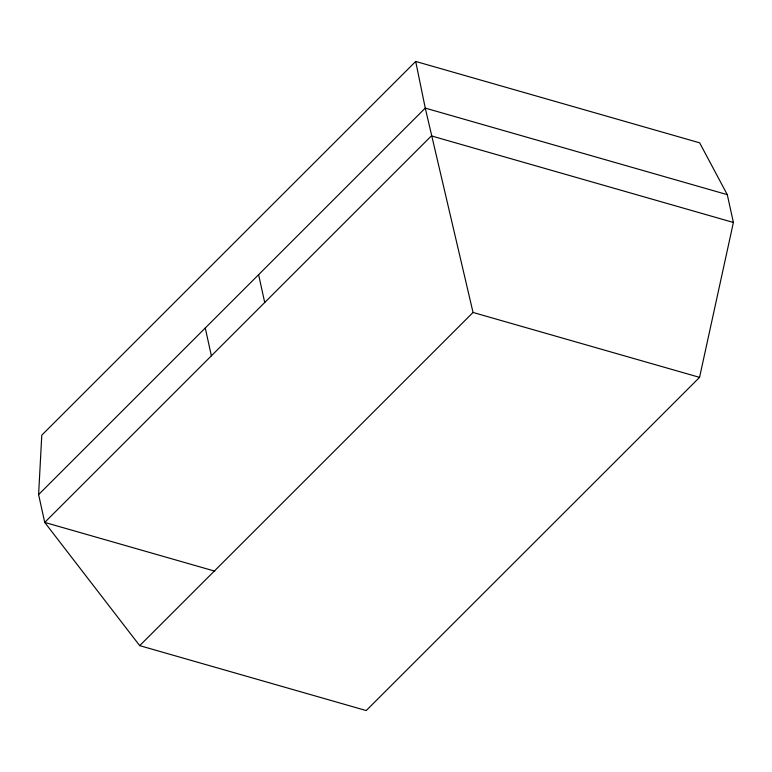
<?xml version="1.0" encoding="UTF-8"?>
<svg xmlns="http://www.w3.org/2000/svg" width="772" height="772" viewBox="0 0 772 772"><rect width="100%" height="100%" fill="white"/><g stroke="black" fill="none" stroke-linecap="round" stroke-linejoin="round"><path stroke-width="1.16" d="M38.6 494.601L41.784 435.176L415.693 61.442L699.635 142.81L727.282 194.65L733.4 222.461L699.557 377.363L366.217 710.558L139.703 645.643L44.718 522.412L38.6 494.601L425.266 108.099L415.693 61.442M139.703 645.643L473.043 312.457L425.266 108.099L727.282 194.65M733.4 222.461L431.384 135.911L44.718 522.412L214.819 571.155M473.043 312.457L699.557 377.363M258.601 274.697L264.719 302.508M205.265 328.003L211.383 355.815"/></g></svg>
